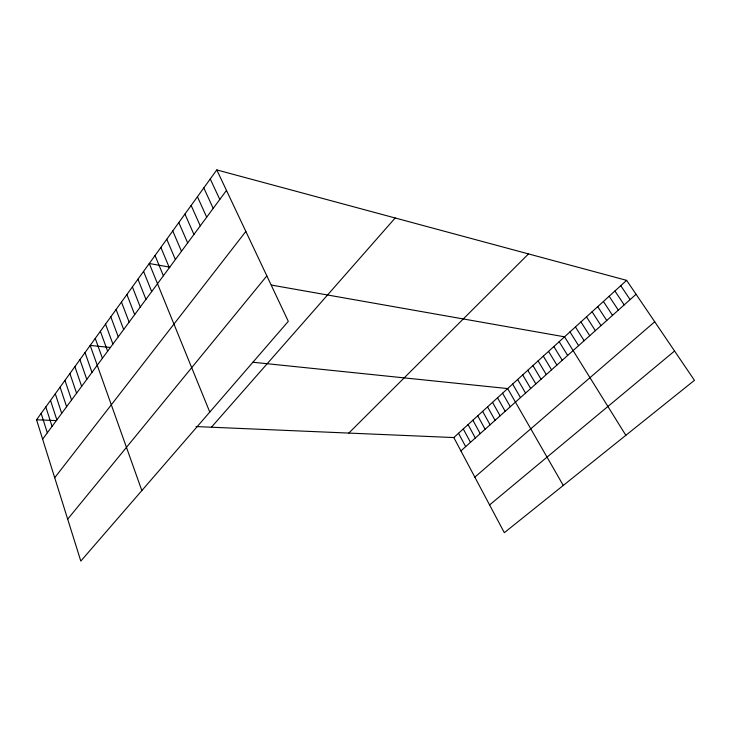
<?xml version="1.0" encoding="UTF-8"?>
<svg xmlns="http://www.w3.org/2000/svg" width="731" height="731" viewBox="0 0 731 731"><rect width="100%" height="100%" fill="white"/><g stroke="black" fill="none" stroke-linecap="round" stroke-linejoin="round"><path stroke-width="1.1" d="M216.787 169.912L288.306 321.338L80.812 561.088L36.55 419.768L216.787 169.912L626.622 280.357L694.45 380.33L504.317 532.689L453.823 437.558L196.045 426.566M42.626 439.167L226.473 190.416M54.706 477.736L245.844 231.435M67.681 519.156L266.842 275.889M211.414 427.224L395.179 217.984M348.806 433.081L528.513 253.922M453.823 437.558L626.622 280.357M460.905 450.89L636.071 294.282M474.83 477.133L654.72 321.777M489.587 504.929L674.558 351.017M36.55 419.768L56.415 420.608M110.436 347.517L90.178 345.416L141.841 490.574M252.862 362.238L507.67 388.572L563.281 485.448M169.839 267.144L149.27 263.507L209.779 412.074M271.493 285.09L564.551 336.827L625.846 435.31M620.747 285.702L630.113 299.609M614.917 291.002L624.201 304.9M609.142 296.265L618.335 310.145M603.413 301.474L612.523 315.344M597.72 306.645L606.748 320.498M592.083 311.781L601.028 325.615M586.49 316.87L595.354 330.686M580.935 321.914L589.725 335.721M575.434 326.921L584.142 340.71M569.97 331.892L578.605 345.662M559.178 341.715L567.658 355.449M553.842 346.567L562.249 360.282M548.552 351.383L556.885 365.071M543.307 356.152L551.567 369.831M538.098 360.895L546.285 374.555M532.926 365.601L541.041 379.243M527.791 370.261L535.841 383.885M522.702 374.893L530.688 388.499M517.658 379.49L525.571 393.077M512.641 384.049L520.49 397.618M502.581 393.196L510.293 406.728M497.537 397.792L505.176 411.297M492.53 402.342L500.105 415.838M487.559 406.865L495.07 420.334M482.634 411.352L490.081 424.802M477.736 415.802L485.119 429.234M472.884 420.215L480.203 433.629M468.059 424.601L475.324 437.997M463.28 428.951L470.481 442.328M458.538 433.273L465.674 446.623M210.254 178.967L219.793 199.453M203.803 187.913L213.196 208.372M197.434 196.74L206.69 217.171M191.147 205.457L200.267 225.87M184.943 214.055L193.925 234.45M178.812 222.553L187.666 242.92M172.754 230.95L181.48 251.29M166.778 239.238L175.376 259.551M160.866 247.425L169.345 267.71M155.036 255.521L163.388 275.77M143.578 271.402L151.692 291.596M137.949 279.205L145.953 299.363M132.384 286.908L140.279 307.038M126.892 294.529L134.678 314.622M121.465 302.049L129.14 322.115M116.101 309.487L123.667 329.517M110.792 316.843L118.258 336.836M105.547 324.107L112.912 344.063M100.366 331.298L107.631 351.218M95.249 338.398L102.404 358.281M85.024 352.57L91.987 372.381M79.926 359.643L86.788 379.407M74.882 366.624L81.653 386.361M69.902 373.532L76.581 393.223M64.968 380.367L71.565 400.012M60.097 387.119L66.603 406.728M55.282 393.79L61.696 413.362M50.521 400.396L56.854 419.923M45.815 406.92L52.056 426.411M41.155 413.38L47.314 432.825"/></g></svg>
